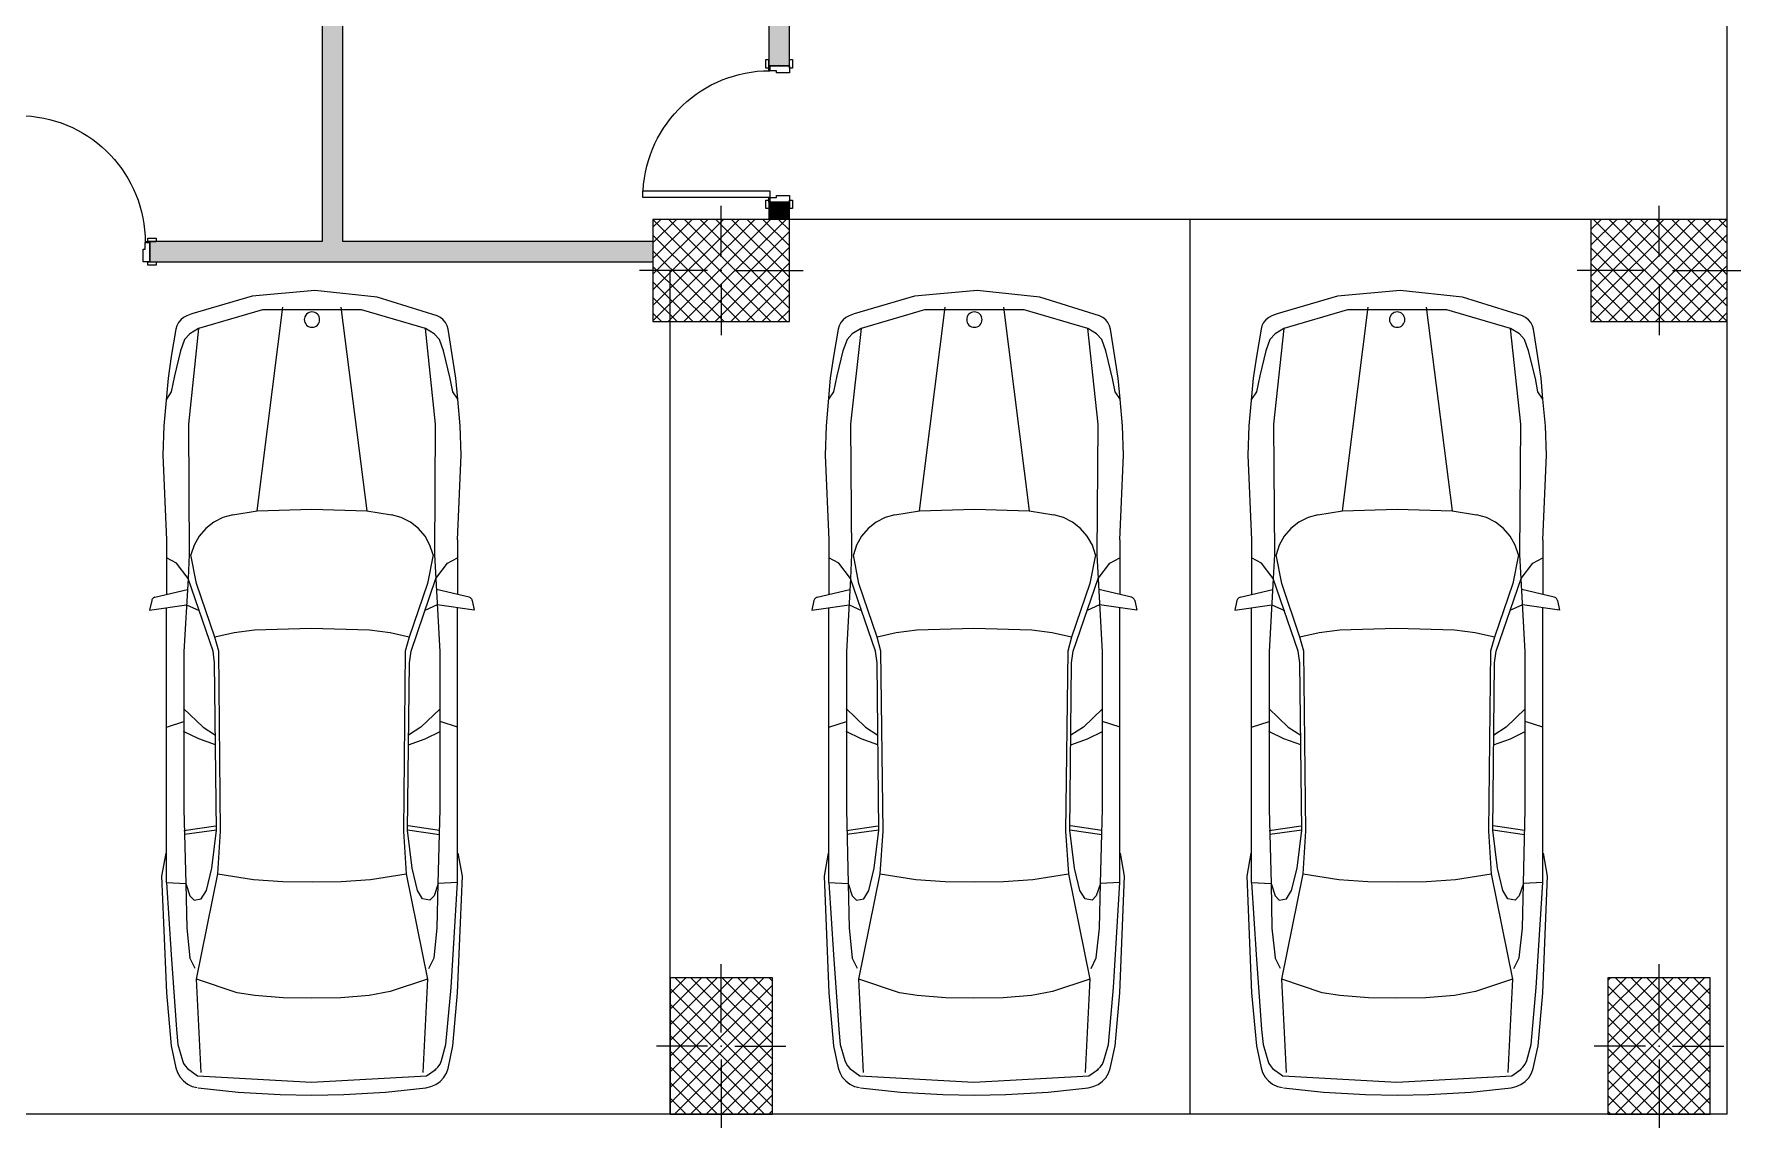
# Model space of a CAD drawing. Extents: x 613552 to 673048, y -929939 to -887889.
# Drawn here: x 641676 to 651685, y -910509 to -904092 of the extents above; entities that cross this region are included whole.
import ezdxf

# ---------------------------------------------------------------- set-up
doc = ezdxf.new("R2010")
doc.units = 0
for name, color, linetype in [('AAA_MOBILJE_PEN_NO__61', 251, 'CONTINUOUS'), ('ARCHICAD_DOORS_PEN_NO__61', 251, 'CONTINUOUS'), ('DRAWING___FIGURE_PEN_NO__9', 132, 'CONTINUOUS'), ('STRUCTURAL_-_BEARING', 7, 'CONTINUOUS'), ('STRUCTURAL_-_BEARING_PEN_0', 14, 'CONTINUOUS'), ('STRUCTURAL_-_BEARING_PEN_2', 8, 'CONTINUOUS'), ('STRUCTURAL_-_BEARING_PEN_N', 7, 'CONTINUOUS')]:
    doc.layers.add(name, color=color, linetype=linetype)

# ---------------------------------------------------------------- blocks, each defined once
blk = doc.blocks.new('*U141')
at = {"layer": 'STRUCTURAL_-_BEARING_PEN_2', "color": 8, "linetype": 'CONTINUOUS'}
for points in [[(562516, -905540), (562516, -905420), (562616, -905540)], [(562616, -905540), (562516, -905420), (562616, -905420)]]:
    blk.add_solid(points, dxfattribs=at)
blk = doc.blocks.new('*U142')
at = {"layer": 'STRUCTURAL_-_BEARING_PEN_2', "color": 8, "linetype": 'CONTINUOUS'}
for points in [[(563416, -905540), (563416, -905420), (566366, -905540)], [(566366, -905540), (563416, -905420), (566366, -905420)]]:
    blk.add_solid(points, dxfattribs=at)
blk = doc.blocks.new('D1_14')
at = {"layer": 'ARCHICAD_DOORS_PEN_NO__61', "color": 251, "linetype": 'CONTINUOUS'}
for p, q in [((372, 744), (332, 744)), ((332, 744), (332, 0)), ((372, 0), (372, 744)), ((-387, 24), (-437, 24)), ((-437, 24), (-437, 5)), ((-437, 5), (-387, 5)), ((-400, 5), (-437, 5)), ((-375, 5), (-400, 5)), ((-400, 5), (-400, 0)), ((-400, 0), (-400, 5)), ((-400, 0), (-375, 0)), ((-372, 0), (-400, 0)), ((-400, 0), (-400, -115)), ((-400, -115), (-400, 0)), ((-387, 5), (-387, 24)), ((-375, 0), (-375, 5)), ((-372, -40), (-372, 0)), ((332, 0), (372, 0)), ((400, 0), (372, 0)), ((372, 0), (372, -40)), ((400, 5), (375, 5)), ((375, 5), (375, 0)), ((375, 0), (400, 0)), ((437, 24), (387, 24)), ((387, 24), (387, 5)), ((387, 5), (437, 5)), ((400, 0), (400, 5)), ((400, 0), (400, 5)), ((400, 5), (437, 5)), ((400, -115), (400, 0)), ((400, -115), (400, 0)), ((437, 5), (437, 24)), ((-360, -40), (-372, -40)), ((-360, -115), (-360, -40)), ((372, -40), (360, -40)), ((360, -40), (360, -115)), ((-387, -115), (-437, -115)), ((-437, -115), (-437, -134)), ((-400, -115), (-437, -115)), ((-437, -134), (-387, -134)), ((-400, -115), (-360, -115)), ((-387, -134), (-387, -115)), ((360, -115), (400, -115)), ((437, -115), (387, -115)), ((387, -115), (387, -134)), ((387, -134), (437, -134)), ((400, -115), (437, -115)), ((437, -134), (437, -115))]:
    blk.add_line(p, q, dxfattribs=at)
blk.add_arc((372, 0), 744, 93.0819, 180, dxfattribs=at)
blk = doc.blocks.new('WALL_19', base_point=(562516, -905540))
at = {"layer": 'STRUCTURAL_-_BEARING_PEN_N', "color": 7, "linetype": 'CONTINUOUS'}
for p, q in [((562616, -905420), (562579, -905420)), ((562616, -905425), (562616, -905420)), ((562616, -905540), (562616, -905425)), ((563416, -905420), (563453, -905420)), ((563416, -905425), (563416, -905420)), ((563416, -905540), (563416, -905425)), ((562616, -905540), (562579, -905540)), ((563416, -905540), (563453, -905540))]:
    blk.add_line(p, q, dxfattribs=at)
at = {"layer": 'STRUCTURAL_-_BEARING_PEN_N', "color": 7, "linetype": 'CONTINUOUS', "flags": 128}
for points in [[(562616, -905420), (562516, -905420)], [(562516, -905420), (562516, -905540)], [(564426, -905420), (563416, -905420)], [(566366, -905420), (564546, -905420)], [(567166, -905540), (567166, -905420)], [(562516, -905540), (562616, -905540)], [(563416, -905540), (566366, -905540)]]:
    blk.add_lwpolyline(points, dxfattribs=at)
at = {"layer": 'ARCHICAD_DOORS_PEN_NO__61', "color": 251, "linetype": 'CONTINUOUS', "xscale": -1, "zscale": 1000}
blk.add_blockref('D1_14', (563016, -905425), dxfattribs=at)
at = {"layer": 'STRUCTURAL_-_BEARING_PEN_2', "color": 8, "linetype": 'CONTINUOUS'}
for name in ['*U141', '*U142']:
    blk.add_blockref(name, (0, 0), dxfattribs=at)
blk = doc.blocks.new('*U143')
at = {"layer": 'STRUCTURAL_-_BEARING_PEN_2', "color": 8, "linetype": 'CONTINUOUS'}
for points in [[(567046, -897820), (567046, -896440), (567051, -897820)], [(567051, -897820), (567046, -896440), (567051, -896440)], [(567051, -897820), (567051, -896440), (567166, -897820)], [(567166, -897820), (567051, -896440), (567166, -896440)], [(567166, -897820), (567166, -896440), (567166, -897820)]]:
    blk.add_solid(points, dxfattribs=at)
blk = doc.blocks.new('*U144')
at = {"layer": 'STRUCTURAL_-_BEARING_PEN_2', "color": 8, "linetype": 'CONTINUOUS'}
for points in [[(567046, -899340), (567046, -898620), (567051, -899340)], [(567051, -899340), (567046, -898620), (567051, -898620)], [(567051, -899340), (567051, -898620), (567166, -899340)], [(567166, -899340), (567051, -898620), (567166, -898620)], [(567166, -899340), (567166, -898620), (567166, -898620)]]:
    blk.add_solid(points, dxfattribs=at)
blk = doc.blocks.new('*U145')
at = {"layer": 'STRUCTURAL_-_BEARING_PEN_2', "color": 8, "linetype": 'CONTINUOUS'}
for points in [[(567046, -900240), (567046, -900140), (567051, -900240)], [(567051, -900240), (567046, -900140), (567051, -900140)], [(567051, -900240), (567051, -900140), (567166, -900240)], [(567166, -900240), (567051, -900140), (567166, -900140)]]:
    blk.add_solid(points, dxfattribs=at)
blk = doc.blocks.new('*U146')
at = {"layer": 'STRUCTURAL_-_BEARING_PEN_2', "color": 8, "linetype": 'CONTINUOUS'}
for points in [[(567046, -901280), (567046, -900840), (567051, -901280)], [(567051, -901280), (567046, -900840), (567051, -900840)], [(567051, -901280), (567051, -900840), (567166, -901280)], [(567166, -901280), (567051, -900840), (567166, -900840)]]:
    blk.add_solid(points, dxfattribs=at)
blk = doc.blocks.new('*U147')
at = {"layer": 'STRUCTURAL_-_BEARING_PEN_2', "color": 8, "linetype": 'CONTINUOUS'}
for points in [[(567046, -902900), (567046, -902080), (567051, -902900)], [(567051, -902900), (567046, -902080), (567051, -902080)], [(567051, -902900), (567051, -902080), (567166, -902900)], [(567166, -902900), (567051, -902080), (567166, -902080)], [(567166, -902900), (567166, -902080), (567166, -902080)]]:
    blk.add_solid(points, dxfattribs=at)
blk = doc.blocks.new('*U148')
at = {"layer": 'STRUCTURAL_-_BEARING_PEN_2', "color": 8, "linetype": 'CONTINUOUS'}
for points in [[(567046, -904390), (567046, -903700), (567051, -904390)], [(567051, -904390), (567046, -903700), (567051, -903700)], [(567051, -904390), (567051, -903700), (567166, -904390)], [(567166, -904390), (567051, -903700), (567166, -903700)], [(567166, -904390), (567166, -903700), (567166, -904390)]]:
    blk.add_solid(points, dxfattribs=at)
blk = doc.blocks.new('*U149')
at = {"layer": 'STRUCTURAL_-_BEARING_PEN_2', "color": 8, "linetype": 'CONTINUOUS'}
for points in [[(567046, -905290), (567046, -905190), (567051, -905290)], [(567051, -905290), (567046, -905190), (567051, -905190)], [(567051, -905290), (567051, -905190), (567166, -905290)], [(567166, -905290), (567051, -905190), (567166, -905190)]]:
    blk.add_solid(points, dxfattribs=at)
blk = doc.blocks.new('WALL_20', base_point=(567166, -905290))
at = {"layer": 'STRUCTURAL_-_BEARING_PEN_N', "color": 7, "linetype": 'CONTINUOUS'}
for p, q in [((567046, -897820), (567046, -897783)), ((567051, -897820), (567046, -897820)), ((567166, -897820), (567051, -897820)), ((567166, -897820), (567166, -897783)), ((567046, -898620), (567046, -898657)), ((567051, -898620), (567046, -898620)), ((567166, -898620), (567051, -898620)), ((567166, -898620), (567166, -898657)), ((567046, -899340), (567046, -899303)), ((567051, -899340), (567046, -899340)), ((567166, -899340), (567051, -899340)), ((567166, -899340), (567166, -899303)), ((567046, -900140), (567046, -900177)), ((567051, -900140), (567046, -900140)), ((567166, -900140), (567051, -900140)), ((567166, -900140), (567166, -900177)), ((567046, -901280), (567046, -901243)), ((567166, -901280), (567166, -901243)), ((567051, -901280), (567046, -901280)), ((567166, -901280), (567051, -901280)), ((567046, -902080), (567046, -902117)), ((567051, -902080), (567046, -902080)), ((567166, -902080), (567051, -902080)), ((567166, -902080), (567166, -902117)), ((567046, -902900), (567046, -902863)), ((567166, -902900), (567166, -902863)), ((567051, -902900), (567046, -902900)), ((567166, -902900), (567051, -902900)), ((567046, -903700), (567046, -903737)), ((567051, -903700), (567046, -903700)), ((567166, -903700), (567051, -903700)), ((567166, -903700), (567166, -903737)), ((567046, -904390), (567046, -904353)), ((567166, -904390), (567166, -904353)), ((567051, -904390), (567046, -904390)), ((567166, -904390), (567051, -904390)), ((567046, -905190), (567046, -905227)), ((567051, -905190), (567046, -905190)), ((567166, -905190), (567051, -905190)), ((567166, -905190), (567166, -905227))]:
    blk.add_line(p, q, dxfattribs=at)
at = {"layer": 'STRUCTURAL_-_BEARING_PEN_N', "color": 7, "linetype": 'CONTINUOUS', "flags": 128}
for points in [[(567046, -896440), (567046, -897820)], [(567166, -897820), (567166, -896440)], [(567046, -898620), (567046, -898720)], [(567166, -899340), (567166, -898620)], [(567046, -898840), (567046, -899340)], [(567046, -900140), (567046, -900240)], [(567166, -901280), (567166, -900140)], [(567046, -900840), (567046, -901280)], [(567046, -902080), (567046, -902180)], [(567166, -902900), (567166, -902080)], [(567046, -902300), (567046, -902900)], [(567046, -903700), (567046, -903800)], [(567166, -904390), (567166, -903700)], [(567046, -903920), (567046, -904390)], [(567046, -905190), (567046, -905290)], [(567166, -905290), (567166, -905190)]]:
    blk.add_lwpolyline(points, dxfattribs=at)
at = {"layer": 'ARCHICAD_DOORS_PEN_NO__61', "color": 251, "linetype": 'CONTINUOUS', "xscale": -1, "zscale": 1000, "rotation": 90}
for p in [(567051, -898220), (567051, -899740), (567051, -901680), (567051, -903300), (567051, -904790)]:
    blk.add_blockref('D1_14', p, dxfattribs=at)
at = {"layer": 'STRUCTURAL_-_BEARING_PEN_2', "color": 8, "linetype": 'CONTINUOUS'}
for name in ['*U143', '*U144', '*U145', '*U146', '*U147', '*U148', '*U149']:
    blk.add_blockref(name, (0, 0), dxfattribs=at)
blk = doc.blocks.new('*U151')
at = {"layer": 'STRUCTURAL_-_BEARING_PEN_2', "color": 8, "linetype": 'CONTINUOUS'}
for points in [[(564426, -905420), (564426, -896440), (564546, -905420)], [(564546, -905420), (564426, -896440), (564546, -896440)]]:
    blk.add_solid(points, dxfattribs=at)
blk = doc.blocks.new('WALL_22', base_point=(564546, -905540))
at = {"layer": 'STRUCTURAL_-_BEARING_PEN_N', "color": 7, "linetype": 'CONTINUOUS', "flags": 128}
for points in [[(564546, -896440), (564426, -896440)], [(564426, -896440), (564426, -905420)], [(564546, -898720), (564546, -896440)], [(564546, -900720), (564546, -898840)], [(564546, -902180), (564546, -900840)], [(564546, -903800), (564546, -902300)], [(564546, -905420), (564546, -903920)]]:
    blk.add_lwpolyline(points, dxfattribs=at)
at = {"layer": 'STRUCTURAL_-_BEARING_PEN_2', "color": 8, "linetype": 'CONTINUOUS'}
blk.add_blockref('*U151', (0, 0), dxfattribs=at)
blk = doc.blocks.new('*X189')
at = {"layer": 'STRUCTURAL_-_BEARING', "color": 18, "linetype": 'CONTINUOUS'}
for p, q in [((566366, -905335), (566411, -905290)), ((566366, -905427), (566503, -905290)), ((566366, -905519), (566595, -905290)), ((566366, -905611), (566687, -905290)), ((566366, -905703), (566779, -905290)), ((566366, -905795), (566871, -905290)), ((566366, -905886), (566963, -905290)), ((566966, -905890), (566366, -905290)), ((566455, -905890), (567055, -905290)), ((567058, -905890), (566458, -905290)), ((566547, -905890), (567147, -905290)), ((567150, -905890), (566550, -905290)), ((566639, -905890), (567166, -905362)), ((567166, -905814), (566642, -905290)), ((567166, -905722), (566734, -905290)), ((567166, -905630), (566826, -905290)), ((567166, -905538), (566918, -905290)), ((567166, -905446), (567010, -905290)), ((567166, -905354), (567102, -905290)), ((566875, -905890), (566366, -905382)), ((566731, -905890), (567166, -905454)), ((566783, -905890), (566366, -905474)), ((566691, -905890), (566366, -905566)), ((566823, -905890), (567166, -905546)), ((566599, -905890), (566366, -905657)), ((566915, -905890), (567166, -905638)), ((566507, -905890), (566366, -905749)), ((567006, -905890), (567166, -905730)), ((566415, -905890), (566366, -905841)), ((567098, -905890), (567166, -905822))]:
    blk.add_line(p, q, dxfattribs=at)
blk = doc.blocks.new('COLUMN_20', base_point=(566766, -905590))
at = {"layer": 'STRUCTURAL_-_BEARING_PEN_0', "color": 14, "linetype": 'CONTINUOUS', "flags": 128}
blk.add_lwpolyline([(566366, -905890), (567166, -905890), (567166, -905290), (566366, -905290)], close=True, dxfattribs=at)
at = {"layer": 'STRUCTURAL_-_BEARING_PEN_N', "color": 7, "linetype": 'CONTINUOUS'}
for p, q in [((566766, -905510), (566766, -905210)), ((566686, -905590), (566286, -905590)), ((566846, -905590), (567246, -905590)), ((566766, -905670), (566766, -905970))]:
    blk.add_line(p, q, dxfattribs=at)
blk.add_point((566766, -905590), dxfattribs=at)
at = {"layer": 'STRUCTURAL_-_BEARING', "color": 18, "linetype": 'CONTINUOUS'}
blk.add_blockref('*X189', (0, 0), dxfattribs=at)
blk = doc.blocks.new('*X190')
at = {"layer": 'STRUCTURAL_-_BEARING', "color": 18, "linetype": 'CONTINUOUS'}
for p, q in [((571866, -905350), (571927, -905290)), ((571866, -905442), (572019, -905290)), ((571866, -905534), (572111, -905290)), ((571866, -905626), (572203, -905290)), ((571866, -905718), (572295, -905290)), ((571866, -905810), (572387, -905290)), ((572390, -905890), (571866, -905366)), ((571878, -905890), (572478, -905290)), ((572482, -905890), (571882, -905290)), ((571970, -905890), (572570, -905290)), ((572574, -905890), (571974, -905290)), ((572062, -905890), (572662, -905290)), ((572666, -905890), (572066, -905290)), ((572666, -905799), (572158, -905290)), ((572666, -905707), (572250, -905290)), ((572666, -905615), (572342, -905290)), ((572666, -905523), (572433, -905290)), ((572666, -905431), (572525, -905290)), ((572666, -905339), (572617, -905290)), ((572298, -905890), (571866, -905458)), ((572154, -905890), (572666, -905378)), ((572206, -905890), (571866, -905550)), ((572246, -905890), (572666, -905470)), ((572338, -905890), (572666, -905561)), ((572114, -905890), (571866, -905642)), ((572430, -905890), (572666, -905653)), ((572022, -905890), (571866, -905734)), ((572522, -905890), (572666, -905745)), ((571930, -905890), (571866, -905826)), ((572614, -905890), (572666, -905837))]:
    blk.add_line(p, q, dxfattribs=at)
blk = doc.blocks.new('COLUMN_21', base_point=(572266, -905590))
at = {"layer": 'STRUCTURAL_-_BEARING_PEN_0', "color": 14, "linetype": 'CONTINUOUS', "flags": 128}
blk.add_lwpolyline([(571866, -905890), (572666, -905890), (572666, -905290), (571866, -905290)], close=True, dxfattribs=at)
at = {"layer": 'STRUCTURAL_-_BEARING_PEN_N', "color": 7, "linetype": 'CONTINUOUS'}
for p, q in [((572266, -905510), (572266, -905210)), ((572186, -905590), (571786, -905590)), ((572346, -905590), (572746, -905590)), ((572266, -905670), (572266, -905970))]:
    blk.add_line(p, q, dxfattribs=at)
blk.add_point((572266, -905590), dxfattribs=at)
at = {"layer": 'STRUCTURAL_-_BEARING', "color": 18, "linetype": 'CONTINUOUS'}
blk.add_blockref('*X190', (0, 0), dxfattribs=at)
blk = doc.blocks.new('*X201')
at = {"layer": 'STRUCTURAL_-_BEARING', "color": 18, "linetype": 'CONTINUOUS'}
for p, q in [((571966, -909755), (571981, -909740)), ((571966, -909847), (572073, -909740)), ((571966, -909938), (572165, -909740)), ((571966, -910030), (572257, -909740)), ((571966, -910122), (572349, -909740)), ((571966, -910214), (572441, -909740)), ((571966, -910306), (572533, -909740)), ((572566, -910295), (572011, -909740)), ((572566, -910203), (572103, -909740)), ((572566, -910111), (572195, -909740)), ((572566, -910019), (572287, -909740)), ((572566, -909927), (572379, -909740)), ((572566, -909835), (572471, -909740)), ((572566, -909743), (572563, -909740)), ((572566, -910387), (571966, -909787)), ((571966, -910398), (572566, -909798)), ((572566, -910479), (571966, -909879)), ((571966, -910490), (572566, -909890)), ((572536, -910540), (571966, -909970)), ((572444, -910540), (571966, -910062)), ((572009, -910540), (572566, -909982)), ((572352, -910540), (571966, -910154)), ((572100, -910540), (572566, -910074)), ((572192, -910540), (572566, -910166)), ((572260, -910540), (571966, -910246)), ((572284, -910540), (572566, -910258)), ((572168, -910540), (571966, -910338)), ((572376, -910540), (572566, -910350)), ((572076, -910540), (571966, -910430)), ((572468, -910540), (572566, -910442)), ((571984, -910540), (571966, -910522)), ((572560, -910540), (572566, -910533))]:
    blk.add_line(p, q, dxfattribs=at)
blk = doc.blocks.new('COLUMN_32', base_point=(572266, -910140))
at = {"layer": 'STRUCTURAL_-_BEARING_PEN_0', "color": 14, "linetype": 'CONTINUOUS', "flags": 128}
blk.add_lwpolyline([(571966, -910540), (572566, -910540), (572566, -909740), (571966, -909740)], close=True, dxfattribs=at)
at = {"layer": 'STRUCTURAL_-_BEARING_PEN_N', "color": 7, "linetype": 'CONTINUOUS'}
for p, q in [((572266, -910060), (572266, -909660)), ((572186, -910140), (571886, -910140)), ((572346, -910140), (572646, -910140)), ((572266, -910220), (572266, -910620))]:
    blk.add_line(p, q, dxfattribs=at)
blk.add_point((572266, -910140), dxfattribs=at)
at = {"layer": 'STRUCTURAL_-_BEARING', "color": 18, "linetype": 'CONTINUOUS'}
blk.add_blockref('*X201', (0, 0), dxfattribs=at)
blk = doc.blocks.new('*X207')
at = {"layer": 'STRUCTURAL_-_BEARING', "color": 18, "linetype": 'CONTINUOUS'}
for p, q in [((566466, -909831), (566558, -909740)), ((566466, -909923), (566650, -909740)), ((566466, -910015), (566742, -909740)), ((566466, -910107), (566833, -909740)), ((566466, -910199), (566925, -909740)), ((566466, -910291), (567017, -909740)), ((567066, -910310), (566496, -909740)), ((567066, -910218), (566588, -909740)), ((567066, -910126), (566680, -909740)), ((567066, -910034), (566772, -909740)), ((567066, -909942), (566864, -909740)), ((567066, -909851), (566956, -909740)), ((567066, -909759), (567048, -909740)), ((566466, -910383), (567066, -909783)), ((567066, -910402), (566466, -909802)), ((566466, -910475), (567066, -909875)), ((567066, -910494), (566466, -909894)), ((566493, -910540), (567066, -909966)), ((567020, -910540), (566466, -909986)), ((566585, -910540), (567066, -910058)), ((566928, -910540), (566466, -910078)), ((566836, -910540), (566466, -910170)), ((566677, -910540), (567066, -910150)), ((566744, -910540), (566466, -910262)), ((566769, -910540), (567066, -910242)), ((566653, -910540), (566466, -910354)), ((566861, -910540), (567066, -910334)), ((566561, -910540), (566466, -910446)), ((566953, -910540), (567066, -910426)), ((566469, -910540), (566466, -910537)), ((567045, -910540), (567066, -910518))]:
    blk.add_line(p, q, dxfattribs=at)
blk = doc.blocks.new('COLUMN_38', base_point=(566766, -910140))
at = {"layer": 'STRUCTURAL_-_BEARING_PEN_0', "color": 14, "linetype": 'CONTINUOUS', "flags": 128}
blk.add_lwpolyline([(566466, -910540), (567066, -910540), (567066, -909740), (566466, -909740)], close=True, dxfattribs=at)
at = {"layer": 'STRUCTURAL_-_BEARING_PEN_N', "color": 7, "linetype": 'CONTINUOUS'}
for p, q in [((566766, -910060), (566766, -909660)), ((566686, -910140), (566386, -910140)), ((566846, -910140), (567146, -910140)), ((566766, -910220), (566766, -910620))]:
    blk.add_line(p, q, dxfattribs=at)
blk.add_point((566766, -910140), dxfattribs=at)
at = {"layer": 'STRUCTURAL_-_BEARING', "color": 18, "linetype": 'CONTINUOUS'}
blk.add_blockref('*X207', (0, 0), dxfattribs=at)

msp = doc.modelspace()

# ---------------------------------------------------------------- linework, layer by layer
at = {"layer": 'AAA_MOBILJE_PEN_NO__61', "color": 251, "linetype": 'CONTINUOUS'}
for p, q in [((643305, -905596), (643305, -905596)), ((647190, -905596), (647190, -905596)), ((649670, -905596), (649670, -905596)), ((642601, -905734), (642571, -905746)), ((643014, -905709), (642640, -905820)), ((642984, -906889), (643135, -905695)), ((643596, -905709), (643014, -905709)), ((643475, -905695), (643626, -906889)), ((643970, -905820), (643596, -905709)), ((646485, -905734), (646455, -905746)), ((646898, -905709), (646525, -905820)), ((646868, -906889), (647019, -905695)), ((647481, -905709), (646898, -905709)), ((647360, -905695), (647511, -906889)), ((647855, -905820), (647481, -905709)), ((648965, -905734), (648935, -905746)), ((649378, -905709), (649005, -905820)), ((649348, -906889), (649499, -905695)), ((649961, -905709), (649378, -905709)), ((649840, -905695), (649991, -906889)), ((650334, -905820), (649961, -905709)), ((642506, -905823), (642479, -905984)), ((642589, -905851), (642558, -905884)), ((642640, -905820), (642580, -906381)), ((642640, -905820), (642589, -905851)), ((644030, -906381), (643970, -905820)), ((644021, -905851), (643970, -905820)), ((644052, -905884), (644021, -905851)), ((644149, -906110), (644104, -905823)), ((646391, -905823), (646364, -905984)), ((646474, -905851), (646443, -905884)), ((646525, -905820), (646464, -906381)), ((646525, -905820), (646474, -905851)), ((647915, -906381), (647855, -905820)), ((647906, -905851), (647855, -905820)), ((647937, -905884), (647906, -905851)), ((648034, -906110), (647988, -905823)), ((648871, -905823), (648844, -905984)), ((648954, -905851), (648922, -905884)), ((649005, -905820), (648944, -906381)), ((649005, -905820), (648954, -905851)), ((650395, -906381), (650334, -905820)), ((650386, -905851), (650334, -905820)), ((650417, -905884), (650386, -905851)), ((650514, -906110), (650468, -905823)), ((642534, -905950), (642499, -906097)), ((642558, -905884), (642534, -905950)), ((644076, -905950), (644052, -905884)), ((644115, -906112), (644076, -905950)), ((646419, -905950), (646383, -906097)), ((646443, -905884), (646419, -905950)), ((647961, -905950), (647937, -905884)), ((648000, -906112), (647961, -905950)), ((648899, -905950), (648863, -906097)), ((648922, -905884), (648899, -905950)), ((650440, -905950), (650417, -905884)), ((650480, -906112), (650440, -905950)), ((642479, -905984), (642461, -906110)), ((646364, -905984), (646345, -906110)), ((648844, -905984), (648825, -906110)), ((642461, -906110), (642436, -906390)), ((642499, -906097), (642479, -906191)), ((644131, -906191), (644115, -906112)), ((644160, -906234), (644149, -906110)), ((646345, -906110), (646320, -906390)), ((646383, -906097), (646364, -906191)), ((648016, -906191), (648000, -906112)), ((648044, -906234), (648034, -906110)), ((648825, -906110), (648800, -906390)), ((648863, -906097), (648844, -906191)), ((650495, -906191), (650480, -906112)), ((650524, -906234), (650514, -906110)), ((642479, -906191), (642451, -906234)), ((644160, -906234), (644131, -906191)), ((644175, -906390), (644160, -906234)), ((646364, -906191), (646335, -906234)), ((648044, -906234), (648016, -906191)), ((648059, -906390), (648044, -906234)), ((648844, -906191), (648815, -906234)), ((650524, -906234), (650495, -906191)), ((650539, -906390), (650524, -906234)), ((642436, -906390), (642430, -906562)), ((642580, -906381), (642585, -907146)), ((644025, -907146), (644030, -906381)), ((644180, -906562), (644175, -906390)), ((646320, -906390), (646314, -906562)), ((646464, -906381), (646470, -907146)), ((647910, -907146), (647915, -906381)), ((648065, -906562), (648059, -906390)), ((648800, -906390), (648794, -906562)), ((648944, -906381), (648950, -907146)), ((650389, -907146), (650395, -906381)), ((650545, -906562), (650539, -906390)), ((642430, -906562), (642452, -907059)), ((644158, -907059), (644180, -906562)), ((646314, -906562), (646337, -907059)), ((648043, -907059), (648065, -906562)), ((648794, -906562), (648816, -907059)), ((650523, -907059), (650545, -906562)), ((642840, -906913), (642984, -906889)), ((642984, -906889), (643305, -906879)), ((643305, -906879), (643626, -906889)), ((643626, -906889), (643771, -906913)), ((646724, -906913), (646868, -906889)), ((646868, -906889), (647190, -906879)), ((647190, -906879), (647511, -906889)), ((647511, -906889), (647655, -906913)), ((649204, -906913), (649348, -906889)), ((649348, -906889), (649670, -906879)), ((649670, -906879), (649991, -906889)), ((649991, -906889), (650135, -906913)), ((642452, -907059), (642452, -907380)), ((644158, -907059), (644158, -907380)), ((646337, -907059), (646337, -907380)), ((648043, -907059), (648043, -907380)), ((648816, -907059), (648816, -907380)), ((650523, -907059), (650523, -907380)), ((642510, -907197), (642451, -907164)), ((642585, -907146), (642578, -907286)), ((642628, -907316), (642595, -907147)), ((644015, -907147), (643982, -907316)), ((644056, -907717), (644025, -907146)), ((644100, -907197), (644159, -907164)), ((646395, -907197), (646336, -907164)), ((646470, -907146), (646463, -907286)), ((646512, -907316), (646480, -907147)), ((647900, -907147), (647867, -907316)), ((647941, -907717), (647910, -907146)), ((647985, -907197), (648043, -907164)), ((648874, -907197), (648816, -907164)), ((648950, -907146), (648943, -907286)), ((648992, -907316), (648960, -907147)), ((650380, -907147), (650347, -907316)), ((650420, -907717), (650389, -907146)), ((650465, -907197), (650523, -907164)), ((642578, -907286), (642510, -907197)), ((644032, -907286), (644100, -907197)), ((646463, -907286), (646395, -907197)), ((647916, -907286), (647985, -907197)), ((648943, -907286), (648874, -907197)), ((650396, -907286), (650465, -907197)), ((642384, -907396), (642575, -907351)), ((642578, -907286), (642554, -907717)), ((642725, -907712), (642578, -907286)), ((642735, -907631), (642628, -907316)), ((643982, -907316), (643875, -907631)), ((643886, -907712), (644032, -907286)), ((644227, -907396), (644035, -907351)), ((646268, -907396), (646460, -907351)), ((646463, -907286), (646439, -907717)), ((646609, -907712), (646463, -907286)), ((646620, -907631), (646512, -907316)), ((647867, -907316), (647760, -907631)), ((647770, -907712), (647916, -907286)), ((648111, -907396), (647920, -907351)), ((648748, -907396), (648940, -907351)), ((648943, -907286), (648919, -907717)), ((649089, -907712), (648943, -907286)), ((649099, -907631), (648992, -907316)), ((650347, -907316), (650240, -907631)), ((650250, -907712), (650396, -907286)), ((650591, -907396), (650400, -907351)), ((642365, -907415), (642353, -907472)), ((642353, -907472), (642570, -907440)), ((642452, -909069), (642452, -907458)), ((642570, -907440), (642643, -907474)), ((644040, -907440), (643967, -907474)), ((644257, -907472), (644040, -907440)), ((644158, -909069), (644158, -907458)), ((644245, -907415), (644257, -907472)), ((646249, -907415), (646237, -907472)), ((646237, -907472), (646455, -907440)), ((646337, -909069), (646337, -907458)), ((646455, -907440), (646528, -907474)), ((647924, -907440), (647852, -907474)), ((648142, -907472), (647924, -907440)), ((648043, -909069), (648043, -907458)), ((648130, -907415), (648142, -907472)), ((648729, -907415), (648717, -907472)), ((648717, -907472), (648935, -907440)), ((648816, -909069), (648816, -907458)), ((648935, -907440), (649008, -907474)), ((650404, -907440), (650331, -907474)), ((650622, -907472), (650404, -907440)), ((650523, -909069), (650523, -907458)), ((650610, -907415), (650622, -907472)), ((642848, -907604), (642735, -907631)), ((642758, -907713), (642735, -907631)), ((642968, -907590), (642848, -907604)), ((643168, -907584), (642968, -907590)), ((643301, -907580), (643168, -907584)), ((643642, -907590), (643301, -907580)), ((643763, -907604), (643642, -907590)), ((643875, -907631), (643763, -907604)), ((643875, -907631), (643852, -907713)), ((646732, -907604), (646620, -907631)), ((646642, -907713), (646620, -907631)), ((646853, -907590), (646732, -907604)), ((647053, -907584), (646853, -907590)), ((647186, -907580), (647053, -907584)), ((647526, -907590), (647186, -907580)), ((647647, -907604), (647526, -907590)), ((647760, -907631), (647647, -907604)), ((647760, -907631), (647737, -907713)), ((649212, -907604), (649099, -907631)), ((649122, -907713), (649099, -907631)), ((649333, -907590), (649212, -907604)), ((649533, -907584), (649333, -907590)), ((649665, -907580), (649533, -907584)), ((650006, -907590), (649665, -907580)), ((650127, -907604), (650006, -907590)), ((650240, -907631), (650127, -907604)), ((650240, -907631), (650217, -907713)), ((642554, -907717), (642554, -908640)), ((642734, -907780), (642725, -907712)), ((642769, -908768), (642758, -907713)), ((643852, -907713), (643841, -908768)), ((643876, -907780), (643886, -907712)), ((644056, -908640), (644056, -907717)), ((646439, -907717), (646439, -908640)), ((646619, -907780), (646609, -907712)), ((646654, -908768), (646642, -907713)), ((647737, -907713), (647725, -908768)), ((647760, -907780), (647770, -907712)), ((647941, -908640), (647941, -907717)), ((648919, -907717), (648919, -908640)), ((649099, -907780), (649089, -907712)), ((649134, -908768), (649122, -907713)), ((650217, -907713), (650205, -908768)), ((650240, -907780), (650250, -907712)), ((650420, -908640), (650420, -907717)), ((642745, -908763), (642734, -907780)), ((643865, -908763), (643876, -907780)), ((646630, -908763), (646619, -907780)), ((647750, -908763), (647760, -907780)), ((649110, -908763), (649099, -907780)), ((650230, -908763), (650240, -907780)), ((642552, -908048), (642666, -908158)), ((644056, -908050), (643944, -908158)), ((646437, -908048), (646551, -908158)), ((647941, -908050), (647829, -908158)), ((648917, -908048), (649031, -908158)), ((650420, -908050), (650308, -908158)), ((642451, -908158), (642554, -908126)), ((642666, -908158), (642739, -908206)), ((643944, -908158), (643871, -908206)), ((644159, -908158), (644056, -908126)), ((646336, -908158), (646439, -908126)), ((646551, -908158), (646624, -908206)), ((647829, -908158), (647756, -908206)), ((648044, -908158), (647941, -908126)), ((648816, -908158), (648919, -908126)), ((649031, -908158), (649104, -908206)), ((650308, -908158), (650236, -908206)), ((650524, -908158), (650420, -908126)), ((642641, -908226), (642552, -908183)), ((642740, -908262), (642641, -908226)), ((643871, -908262), (643969, -908226)), ((643969, -908226), (644056, -908184)), ((646525, -908226), (646437, -908183)), ((646624, -908262), (646525, -908226)), ((647755, -908262), (647854, -908226)), ((647854, -908226), (647941, -908184)), ((649005, -908226), (648917, -908183)), ((649104, -908262), (649005, -908226)), ((650235, -908262), (650334, -908226)), ((650334, -908226), (650420, -908184)), ((642554, -908640), (642565, -909076)), ((644045, -909076), (644056, -908640)), ((646439, -908640), (646450, -909076)), ((647930, -909076), (647941, -908640)), ((648919, -908640), (648930, -909076)), ((650410, -909076), (650420, -908640)), ((642554, -908765), (642742, -908738)), ((642745, -908763), (642558, -908788)), ((642717, -908986), (642745, -908763)), ((642753, -909019), (642769, -908768)), ((643841, -908768), (643857, -909019)), ((643865, -908761), (644052, -908788)), ((643893, -908986), (643865, -908763)), ((644053, -908765), (643869, -908738)), ((646439, -908765), (646626, -908738)), ((646630, -908763), (646442, -908788)), ((646602, -908986), (646630, -908763)), ((646638, -909019), (646654, -908768)), ((647725, -908768), (647742, -909019)), ((647750, -908761), (647937, -908788)), ((647777, -908986), (647750, -908763)), ((647937, -908765), (647753, -908738)), ((648919, -908765), (649106, -908738)), ((649110, -908763), (648922, -908788)), ((649082, -908986), (649110, -908763)), ((649118, -909019), (649134, -908768)), ((650205, -908768), (650221, -909019)), ((650230, -908761), (650417, -908788)), ((650257, -908986), (650230, -908763)), ((650417, -908765), (650233, -908738)), ((642448, -908898), (642423, -909032)), ((644187, -909032), (644162, -908898)), ((646332, -908898), (646308, -909032)), ((648071, -909032), (648047, -908898)), ((648812, -908898), (648788, -909032)), ((650551, -909032), (650527, -908898)), ((642423, -909032), (642452, -909716)), ((642452, -909069), (642565, -909076)), ((642452, -909069), (642479, -909493)), ((642628, -909636), (642753, -909019)), ((642686, -909117), (642717, -908986)), ((642753, -909019), (642962, -909052)), ((642962, -909052), (643134, -909064)), ((643134, -909064), (643308, -909066)), ((643308, -909066), (643476, -909064)), ((643476, -909064), (643648, -909052)), ((643648, -909052), (643857, -909019)), ((643857, -909019), (643982, -909636)), ((643924, -909117), (643893, -908986)), ((644158, -909069), (644045, -909076)), ((644121, -909685), (644158, -909069)), ((644158, -909716), (644187, -909032)), ((646308, -909032), (646337, -909716)), ((646337, -909069), (646450, -909076)), ((646337, -909069), (646364, -909493)), ((646513, -909636), (646638, -909019)), ((646570, -909117), (646602, -908986)), ((646638, -909019), (646847, -909052)), ((646847, -909052), (647018, -909064)), ((647018, -909064), (647193, -909066)), ((647193, -909066), (647361, -909064)), ((647361, -909064), (647532, -909052)), ((647532, -909052), (647742, -909019)), ((647742, -909019), (647867, -909636)), ((647809, -909117), (647777, -908986)), ((648043, -909069), (647930, -909076)), ((648005, -909685), (648043, -909069)), ((648043, -909716), (648071, -909032)), ((648788, -909032), (648816, -909716)), ((648816, -909069), (648930, -909076)), ((648816, -909069), (648843, -909493)), ((648993, -909636), (649118, -909019)), ((649050, -909117), (649082, -908986)), ((649118, -909019), (649327, -909052)), ((649327, -909052), (649498, -909064)), ((649498, -909064), (649673, -909066)), ((649673, -909066), (649841, -909064)), ((649841, -909064), (650012, -909052)), ((650012, -909052), (650221, -909019)), ((650221, -909019), (650346, -909636)), ((650289, -909117), (650257, -908986)), ((650523, -909069), (650410, -909076)), ((650485, -909685), (650523, -909069)), ((650523, -909716), (650551, -909032)), ((642565, -909076), (642571, -909337)), ((642565, -909076), (642589, -909148)), ((642589, -909148), (642614, -909174)), ((642614, -909174), (642656, -909165)), ((642656, -909165), (642686, -909117)), ((643954, -909165), (643924, -909117)), ((643997, -909174), (643954, -909165)), ((644021, -909148), (643997, -909174)), ((644045, -909076), (644021, -909148)), ((644039, -909337), (644045, -909076)), ((646450, -909076), (646455, -909337)), ((646450, -909076), (646474, -909148)), ((646474, -909148), (646498, -909174)), ((646498, -909174), (646541, -909165)), ((646541, -909165), (646570, -909117)), ((647839, -909165), (647809, -909117)), ((647881, -909174), (647839, -909165)), ((647905, -909148), (647881, -909174)), ((647930, -909076), (647905, -909148)), ((647924, -909337), (647930, -909076)), ((648930, -909076), (648935, -909337)), ((648930, -909076), (648954, -909148)), ((648954, -909148), (648978, -909174)), ((648978, -909174), (649021, -909165)), ((649021, -909165), (649050, -909117)), ((650318, -909165), (650289, -909117)), ((650361, -909174), (650318, -909165)), ((650385, -909148), (650361, -909174)), ((650410, -909076), (650385, -909148)), ((650404, -909337), (650410, -909076)), ((642571, -909337), (642589, -909512)), ((644021, -909512), (644039, -909337)), ((646455, -909337), (646474, -909512)), ((647905, -909512), (647924, -909337)), ((648935, -909337), (648954, -909512)), ((650385, -909512), (650404, -909337)), ((642479, -909493), (642510, -909932)), ((642620, -909575), (642589, -909512)), ((643990, -909575), (644021, -909512)), ((646364, -909493), (646394, -909932)), ((646505, -909575), (646474, -909512)), ((647874, -909575), (647905, -909512)), ((648843, -909493), (648874, -909932)), ((648985, -909575), (648954, -909512)), ((650354, -909575), (650385, -909512)), ((642656, -910184), (642628, -909636)), ((642866, -909717), (642628, -909636)), ((643982, -909636), (643763, -909709)), ((643982, -909636), (643955, -910184)), ((646540, -910184), (646513, -909636)), ((646751, -909717), (646513, -909636)), ((647867, -909636), (647648, -909709)), ((647867, -909636), (647839, -910184)), ((649020, -910184), (648993, -909636)), ((649230, -909717), (648993, -909636)), ((650346, -909636), (650128, -909709)), ((650346, -909636), (650319, -910184)), ((642452, -909716), (642479, -910027)), ((642969, -909733), (642866, -909717)), ((643136, -909746), (642969, -909733)), ((643302, -909749), (643136, -909746)), ((643474, -909746), (643302, -909749)), ((643641, -909733), (643474, -909746)), ((643763, -909709), (643641, -909733)), ((644091, -910021), (644121, -909685)), ((644131, -910027), (644158, -909716)), ((646337, -909716), (646364, -910027)), ((646854, -909733), (646751, -909717)), ((647021, -909746), (646854, -909733)), ((647186, -909749), (647021, -909746)), ((647358, -909746), (647186, -909749)), ((647525, -909733), (647358, -909746)), ((647648, -909709), (647525, -909733)), ((647976, -910021), (648005, -909685)), ((648016, -910027), (648043, -909716)), ((648816, -909716), (648844, -910027)), ((649334, -909733), (649230, -909717)), ((649501, -909746), (649334, -909733)), ((649666, -909749), (649501, -909746)), ((649838, -909746), (649666, -909749)), ((650005, -909733), (649838, -909746)), ((650128, -909709), (650005, -909733)), ((650456, -910021), (650485, -909685)), ((650496, -910027), (650523, -909716)), ((642510, -909932), (642519, -910021)), ((646394, -909932), (646403, -910021)), ((648874, -909932), (648883, -910021)), ((642479, -910027), (642507, -910156)), ((642519, -910021), (642545, -910114)), ((644065, -910114), (644091, -910021)), ((644103, -910160), (644131, -910027)), ((646364, -910027), (646391, -910156)), ((646403, -910021), (646430, -910114)), ((647950, -910114), (647976, -910021)), ((647987, -910160), (648016, -910027)), ((648844, -910027), (648871, -910156)), ((648883, -910021), (648910, -910114)), ((650429, -910114), (650456, -910021)), ((650467, -910160), (650496, -910027)), ((642574, -910160), (642634, -910203)), ((643976, -910203), (644033, -910164)), ((646459, -910160), (646518, -910203)), ((647861, -910203), (647917, -910164)), ((648938, -910160), (648998, -910203)), ((650341, -910203), (650397, -910164)), ((642634, -910203), (643302, -910242)), ((643302, -910242), (643976, -910203)), ((646518, -910203), (647187, -910242)), ((647187, -910242), (647861, -910203)), ((648998, -910203), (649667, -910242)), ((649667, -910242), (650341, -910203)), ((642637, -910274), (642873, -910299)), ((642873, -910299), (643119, -910313)), ((643119, -910313), (643305, -910318)), ((643305, -910318), (643491, -910313)), ((643491, -910313), (643737, -910299)), ((643737, -910299), (643973, -910274)), ((646522, -910274), (646757, -910299)), ((646757, -910299), (647004, -910313)), ((647004, -910313), (647190, -910318)), ((647190, -910318), (647375, -910313)), ((647375, -910313), (647622, -910299)), ((647622, -910299), (647858, -910274)), ((649002, -910274), (649237, -910299)), ((649237, -910299), (649484, -910313)), ((649484, -910313), (649670, -910318)), ((649670, -910318), (649855, -910313)), ((649855, -910313), (650102, -910299)), ((650102, -910299), (650337, -910274))]:
    msp.add_line(p, q, dxfattribs=at)
for points in [[(644040, -905746), (643688, -905635), (643321, -905596), (642954, -905629), (642601, -905734)], [(647924, -905746), (647573, -905635), (647206, -905596), (646839, -905629), (646485, -905734)], [(650404, -905746), (650052, -905635), (649686, -905596), (649319, -905629), (648965, -905734)], [(642571, -905746), (642552, -905755), (642535, -905768), (642522, -905785), (642512, -905803), (642506, -905823)], [(644104, -905823), (644098, -905803), (644089, -905785), (644075, -905768), (644059, -905755), (644040, -905746)], [(646455, -905746), (646436, -905755), (646420, -905768), (646406, -905785), (646396, -905803), (646391, -905823)], [(647988, -905823), (647983, -905803), (647973, -905785), (647960, -905768), (647943, -905755), (647924, -905746)], [(648935, -905746), (648916, -905755), (648900, -905768), (648886, -905785), (648876, -905803), (648871, -905823)], [(650468, -905823), (650463, -905803), (650453, -905785), (650440, -905768), (650423, -905755), (650404, -905746)], [(642840, -906913), (642782, -906929), (642729, -906956), (642682, -906993), (642643, -907038), (642614, -907090), (642595, -907147)], [(644016, -907147), (643997, -907090), (643968, -907038), (643929, -906992), (643882, -906955), (643828, -906929), (643771, -906913)], [(646724, -906913), (646667, -906929), (646613, -906956), (646566, -906993), (646527, -907038), (646498, -907090), (646480, -907147)], [(647900, -907147), (647882, -907090), (647852, -907038), (647813, -906992), (647766, -906955), (647713, -906929), (647655, -906913)], [(649204, -906913), (649147, -906929), (649093, -906956), (649046, -906993), (649007, -907038), (648978, -907090), (648960, -907147)], [(650380, -907147), (650362, -907090), (650332, -907038), (650293, -906992), (650246, -906955), (650193, -906929), (650135, -906913)], [(642384, -907396), (642379, -907398), (642375, -907400), (642371, -907403), (642368, -907407), (642366, -907411), (642365, -907415)], [(644245, -907415), (644244, -907411), (644242, -907407), (644239, -907403), (644235, -907400), (644231, -907398), (644227, -907396)], [(646268, -907396), (646264, -907398), (646260, -907400), (646256, -907403), (646253, -907407), (646251, -907411), (646249, -907415)], [(648130, -907415), (648128, -907411), (648126, -907407), (648123, -907403), (648120, -907400), (648116, -907398), (648111, -907396)], [(648748, -907396), (648744, -907398), (648740, -907400), (648736, -907403), (648733, -907407), (648731, -907411), (648729, -907415)], [(650610, -907415), (650608, -907411), (650606, -907407), (650603, -907403), (650600, -907400), (650596, -907398), (650591, -907396)], [(642507, -910156), (642516, -910185), (642531, -910211), (642551, -910234), (642575, -910253), (642602, -910266), (642632, -910273)], [(642545, -910114), (642552, -910131), (642562, -910146), (642574, -910160)], [(643973, -910274), (644003, -910267), (644031, -910255), (644056, -910237), (644077, -910215), (644093, -910189), (644103, -910160)], [(644026, -910169), (644043, -910154), (644056, -910135), (644065, -910114)], [(646391, -910156), (646400, -910185), (646415, -910211), (646435, -910234), (646460, -910253), (646487, -910266), (646516, -910273)], [(646430, -910114), (646437, -910131), (646446, -910146), (646459, -910160)], [(647858, -910274), (647887, -910267), (647915, -910255), (647940, -910237), (647961, -910215), (647977, -910189), (647987, -910160)], [(647910, -910169), (647927, -910154), (647941, -910135), (647950, -910114)], [(648871, -910156), (648880, -910185), (648895, -910211), (648915, -910234), (648939, -910253), (648967, -910266), (648996, -910273)], [(648910, -910114), (648917, -910131), (648926, -910146), (648938, -910160)], [(650337, -910274), (650367, -910267), (650395, -910255), (650420, -910237), (650441, -910215), (650457, -910189), (650467, -910160)], [(650390, -910169), (650407, -910154), (650421, -910135), (650429, -910114)]]:
    msp.add_lwpolyline(points, dxfattribs=at)
for points in [[(643305, -905722), (643296, -905723), (643288, -905726), (643280, -905730), (643273, -905735), (643268, -905742), (643264, -905750), (643261, -905758), (643260, -905767), (643261, -905776), (643264, -905784), (643268, -905792), (643273, -905799), (643280, -905805), (643288, -905809), (643296, -905811), (643305, -905812), (643314, -905811), (643322, -905809), (643330, -905805), (643337, -905799), (643343, -905792), (643347, -905784), (643349, -905776), (643350, -905767), (643349, -905758), (643347, -905750), (643343, -905742), (643337, -905735), (643330, -905730), (643322, -905726), (643314, -905723)], [(647190, -905722), (647181, -905723), (647172, -905726), (647165, -905730), (647158, -905735), (647152, -905742), (647148, -905750), (647146, -905758), (647145, -905767), (647146, -905776), (647148, -905784), (647152, -905792), (647158, -905799), (647165, -905805), (647172, -905809), (647181, -905811), (647190, -905812), (647198, -905811), (647207, -905809), (647215, -905805), (647221, -905799), (647227, -905792), (647231, -905784), (647234, -905776), (647235, -905767), (647234, -905758), (647231, -905750), (647227, -905742), (647221, -905735), (647215, -905730), (647207, -905726), (647198, -905723)], [(649670, -905722), (649661, -905723), (649652, -905726), (649645, -905730), (649638, -905735), (649632, -905742), (649628, -905750), (649625, -905758), (649625, -905767), (649625, -905776), (649628, -905784), (649632, -905792), (649638, -905799), (649645, -905805), (649652, -905809), (649661, -905811), (649670, -905812), (649678, -905811), (649687, -905809), (649695, -905805), (649701, -905799), (649707, -905792), (649711, -905784), (649714, -905776), (649715, -905767), (649714, -905758), (649711, -905750), (649707, -905742), (649701, -905735), (649695, -905730), (649687, -905726), (649678, -905723)]]:
    msp.add_lwpolyline(points, close=True, dxfattribs=at)
at = {"layer": 'DRAWING___FIGURE_PEN_NO__9', "color": 132, "linetype": 'CONTINUOUS'}
for p, q in [((651605, -910429), (651605, -896329)), ((651605, -905179), (646105, -905179)), ((648455, -910429), (648455, -905179)), ((645405, -910429), (645405, -905479)), ((651605, -910429), (638105, -910429))]:
    msp.add_line(p, q, dxfattribs=at)

# ---------------------------------------------------------------- block references
at = {"layer": 'STRUCTURAL_-_BEARING', "color": 7}
for name, p in [('WALL_22', (643485, -905429)), ('WALL_20', (646105, -905179)), ('WALL_19', (641455, -905429))]:
    msp.add_blockref(name, p, dxfattribs=at)
at = {"layer": 'STRUCTURAL_-_BEARING', "color": 14}
for name, p in [('COLUMN_20', (645705, -905479)), ('COLUMN_21', (651205, -905479)), ('COLUMN_38', (645705, -910029)), ('COLUMN_32', (651205, -910029))]:
    msp.add_blockref(name, p, dxfattribs=at)

doc.saveas('drawing.dxf')
